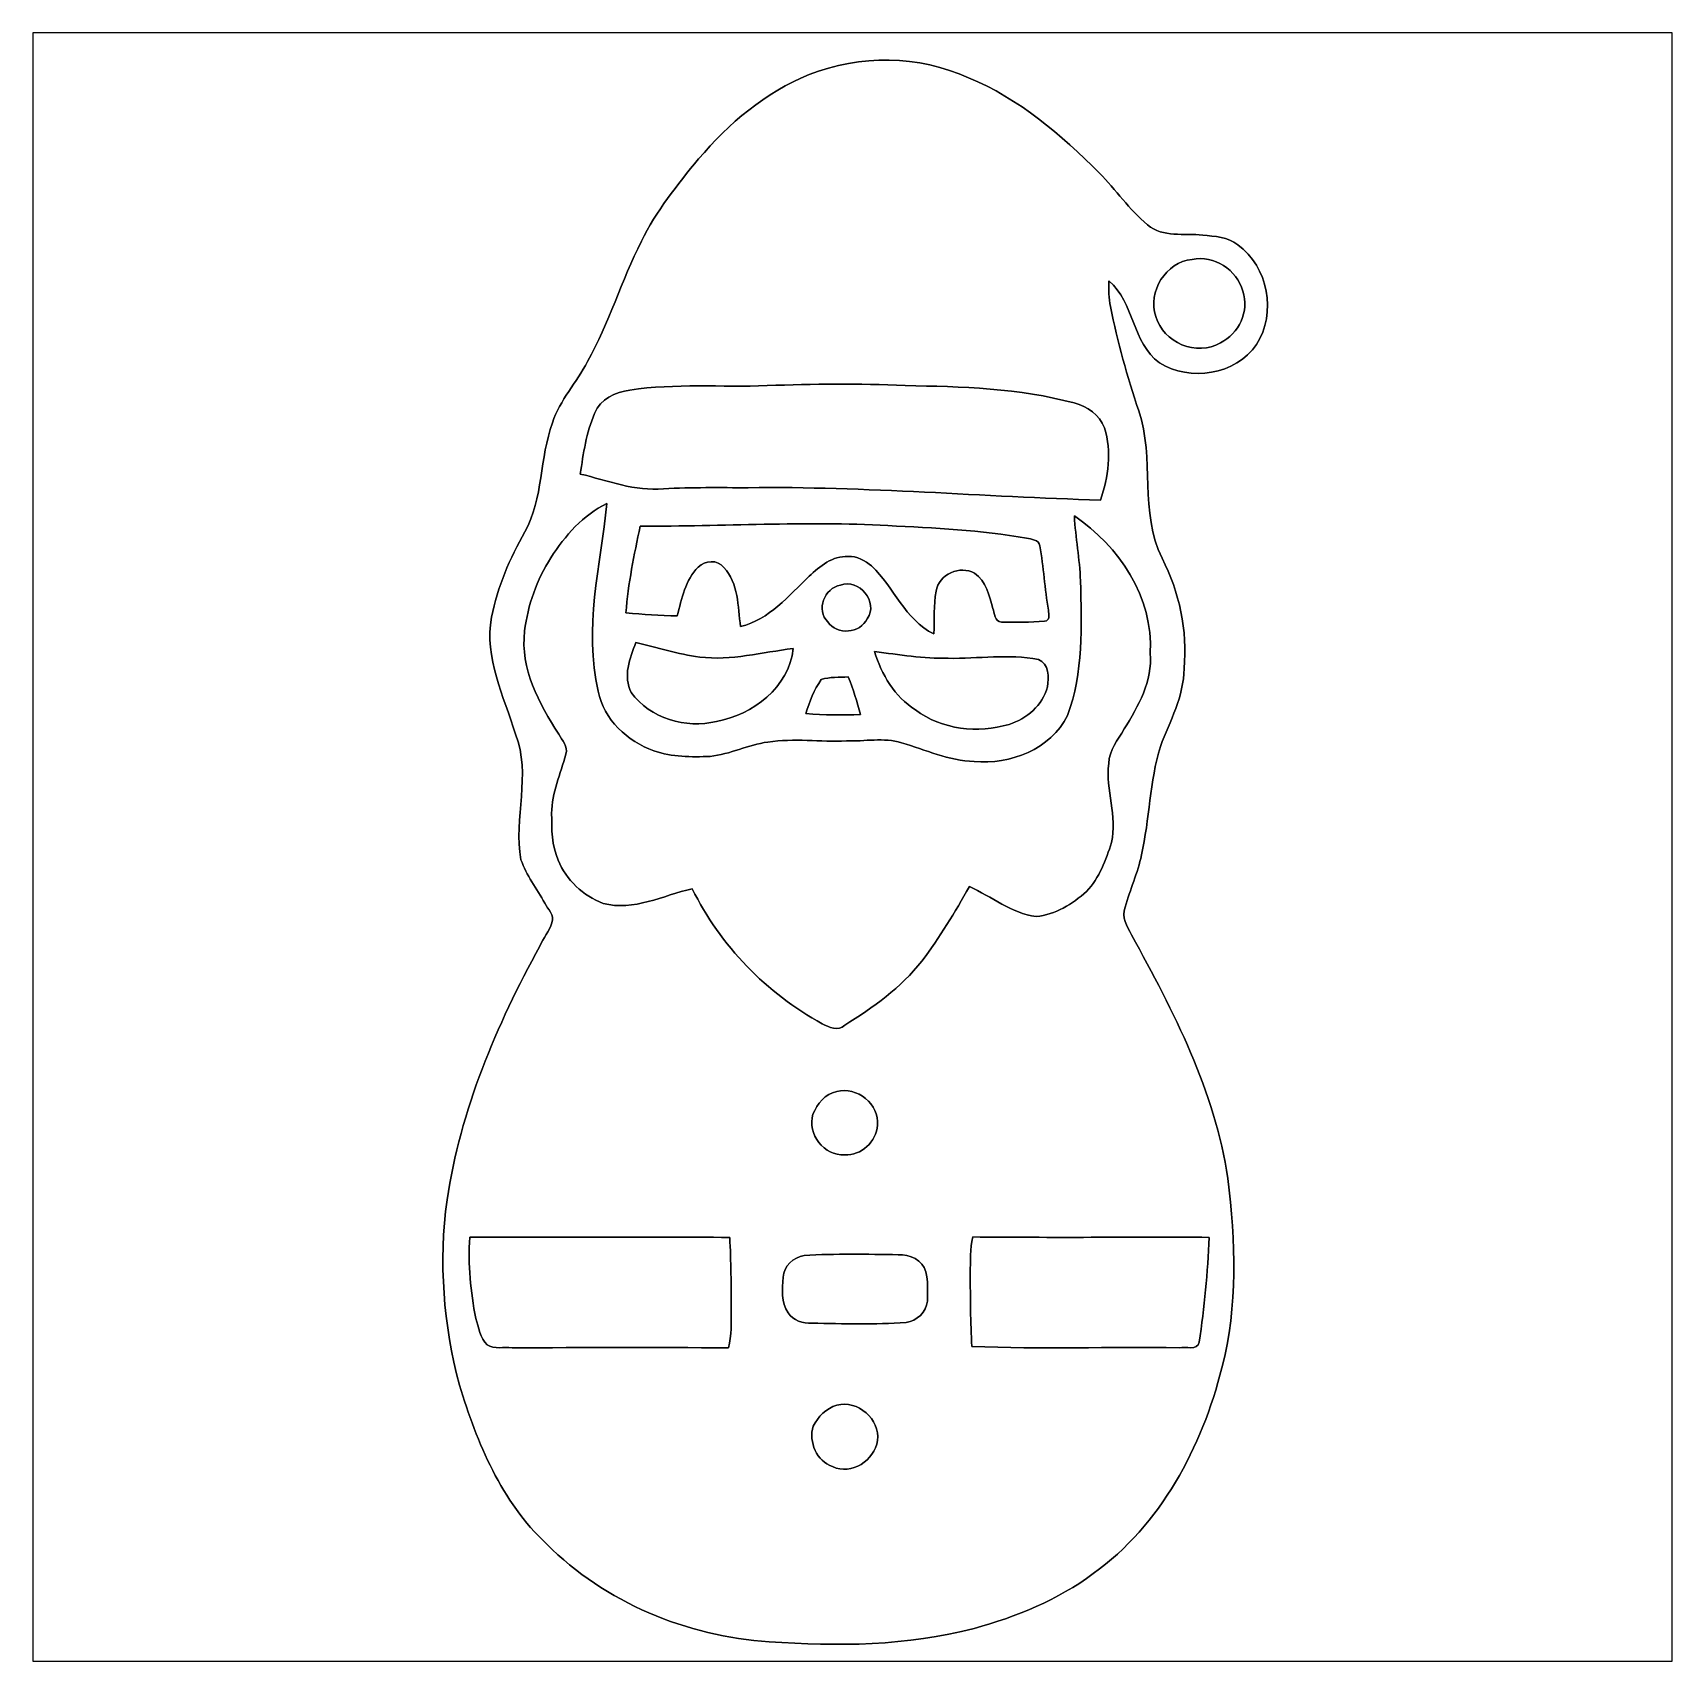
# Model space of a CAD drawing. Header units: centimetres. Extents: x -16.8 to 16.8, y -16.7 to 16.7.
import ezdxf

# ---------------------------------------------------------------- set-up
doc = ezdxf.new("R2010")
doc.units = ezdxf.units.CM
doc.header["$MEASUREMENT"] = 0
doc.layers.add('Layer 1', color=7, linetype='Continuous')

msp = doc.modelspace()

# ---------------------------------------------------------------- linework, layer by layer
at = {"layer": 'Layer 1', "color": 7}
for points, knots in [([(-16.77458, 16.66875), (-16.77458, 16.66875), (16.77458, 16.66875), (16.77458, 16.66875), (16.77458, 16.66875), (16.77458, 16.66875), (16.77458, -16.66875), (16.77458, -16.66875), (16.77458, -16.66875), (16.77458, -16.66875), (-16.77458, -16.66875), (-16.77458, -16.66875), (-16.77458, -16.66875), (-16.77458, -16.66875), (-16.77458, 16.66875), (-16.77458, 16.66875), (-16.77458, 16.66875), (-16.77458, 16.66875), (-16.77458, 16.66875), (-16.77458, 16.66875)], [0, 0, 0, 0, 0.16666667, 0.16666667, 0.16666667, 0.16666667, 0.33333333, 0.33333333, 0.33333333, 0.33333333, 0.5, 0.5, 0.5, 0.5, 0.66666667, 0.66666667, 0.66666667, 0.66666667, 1, 1, 1, 1]), ([(-0.88935, 15.81397), (-1.77765, 15.44779), (-2.534, 14.81526), (-3.14889, 14.08501), (-3.14889, 14.08501), (-3.58669, 13.55901), (-4.01814, 13.01785), (-4.32047, 12.39979), (-4.32047, 12.39979), (-4.72616, 11.59651), (-4.98475, 10.72621), (-5.42078, 9.93704), (-5.42078, 9.93704), (-5.64303, 9.50948), (-5.99052, 9.15035), (-6.13904, 8.68468), (-6.13904, 8.68468), (-6.40574, 7.96149), (-6.32319, 7.13987), (-6.70348, 6.45407), (-6.70348, 6.45407), (-7.01252, 5.90832), (-7.26616, 5.32377), (-7.3854, 4.70535), (-7.3854, 4.70535), (-7.54168, 3.87421), (-7.13246, 3.08469), (-6.89681, 2.31034), (-6.89681, 2.31034), (-6.5659, 1.48272), (-6.94337, 0.59055), (-6.78498, -0.26), (-6.78498, -0.26), (-6.6735, -0.58103), (-6.46465, -0.85654), (-6.29532, -1.14794), (-6.29532, -1.14794), (-6.23711, -1.27635), (-6.08577, -1.38959), (-6.1535, -1.54975), (-6.1535, -1.54975), (-6.20748, -1.72226), (-6.31896, -1.86902), (-6.40115, -2.02847), (-6.40115, -2.02847), (-7.28274, -3.65231), (-8.02922, -5.3848), (-8.29628, -7.22559), (-8.29628, -7.22559), (-8.47549, -8.48819), (-8.36859, -9.78323), (-8.04439, -11.01408), (-8.04439, -11.01408), (-7.68103, -12.19764), (-7.18714, -13.40908), (-6.25934, -14.26739), (-6.25934, -14.26739), (-5.06271, -15.47319), (-3.38984, -16.15581), (-1.70639, -16.27082), (-1.70639, -16.27082), (-0.30656, -16.36642), (1.12219, -16.35972), (2.48673, -15.99636), (2.48673, -15.99636), (3.35421, -15.76176), (4.20123, -15.41357), (4.92725, -14.87487), (4.92725, -14.87487), (6.31119, -13.87651), (7.15151, -12.28901), (7.55967, -10.66094), (7.55967, -10.66094), (7.88811, -9.39588), (7.83731, -8.07226), (7.68174, -6.78603), (7.68174, -6.78603), (7.41927, -4.99639), (6.57084, -3.36621), (5.70936, -1.79987), (5.70936, -1.79987), (5.62328, -1.62313), (5.49592, -1.43581), (5.57918, -1.23049), (5.57918, -1.23049), (5.68184, -0.87207), (5.83741, -0.52987), (5.91397, -0.16369), (5.91397, -0.16369), (6.07977, 0.57115), (6.07801, 1.33773), (6.30167, 2.05987), (6.30167, 2.05987), (6.50169, 2.57704), (6.77757, 3.08398), (6.78603, 3.65196), (6.78603, 3.65196), (6.85765, 4.43159), (6.69255, 5.21723), (6.33448, 5.91044), (6.33448, 5.91044), (5.86599, 6.85236), (6.18949, 7.95337), (5.85823, 8.93057), (5.85823, 8.93057), (5.62257, 9.62907), (5.41972, 10.33956), (5.28108, 11.06417), (5.28108, 11.06417), (5.24439, 11.23632), (5.24051, 11.41307), (5.24792, 11.58804), (5.24792, 11.58804), (5.76933, 11.14002), (5.71641, 10.32581), (6.28156, 9.91341), (6.28156, 9.91341), (6.90598, 9.52394), (7.84366, 9.66329), (8.2677, 10.28665), (8.2677, 10.28665), (8.67869, 10.93011), (8.50794, 11.88156), (7.88317, 12.32782), (7.88317, 12.32782), (7.68667, 12.49504), (7.41116, 12.49892), (7.16844, 12.52714), (7.16844, 12.52714), (6.79027, 12.57053), (6.35176, 12.46646), (6.03567, 12.73704), (6.03567, 12.73704), (5.66843, 13.05242), (5.38762, 13.45389), (5.05072, 13.79961), (5.05072, 13.79961), (4.26861, 14.57995), (3.41066, 15.32537), (2.37525, 15.74553), (2.37525, 15.74553), (1.35678, 16.21367), (0.15099, 16.21719), (-0.88935, 15.81397)], [0, 0, 0, 0, 0.02702703, 0.02702703, 0.02702703, 0.02702703, 0.05405405, 0.05405405, 0.05405405, 0.05405405, 0.08108108, 0.08108108, 0.08108108, 0.08108108, 0.10810811, 0.10810811, 0.10810811, 0.10810811, 0.13513514, 0.13513514, 0.13513514, 0.13513514, 0.16216216, 0.16216216, 0.16216216, 0.16216216, 0.18918919, 0.18918919, 0.18918919, 0.18918919, 0.21621622, 0.21621622, 0.21621622, 0.21621622, 0.24324324, 0.24324324, 0.24324324, 0.24324324, 0.27027027, 0.27027027, 0.27027027, 0.27027027, 0.2972973, 0.2972973, 0.2972973, 0.2972973, 0.32432432, 0.32432432, 0.32432432, 0.32432432, 0.35135135, 0.35135135, 0.35135135, 0.35135135, 0.37837838, 0.37837838, 0.37837838, 0.37837838, 0.40540541, 0.40540541, 0.40540541, 0.40540541, 0.43243243, 0.43243243, 0.43243243, 0.43243243, 0.45945946, 0.45945946, 0.45945946, 0.45945946, 0.48648649, 0.48648649, 0.48648649, 0.48648649, 0.51351351, 0.51351351, 0.51351351, 0.51351351, 0.54054054, 0.54054054, 0.54054054, 0.54054054, 0.56756757, 0.56756757, 0.56756757, 0.56756757, 0.59459459, 0.59459459, 0.59459459, 0.59459459, 0.62162162, 0.62162162, 0.62162162, 0.62162162, 0.64864865, 0.64864865, 0.64864865, 0.64864865, 0.67567568, 0.67567568, 0.67567568, 0.67567568, 0.7027027, 0.7027027, 0.7027027, 0.7027027, 0.72972973, 0.72972973, 0.72972973, 0.72972973, 0.75675676, 0.75675676, 0.75675676, 0.75675676, 0.78378378, 0.78378378, 0.78378378, 0.78378378, 0.81081081, 0.81081081, 0.81081081, 0.81081081, 0.83783784, 0.83783784, 0.83783784, 0.83783784, 0.86486486, 0.86486486, 0.86486486, 0.86486486, 0.89189189, 0.89189189, 0.89189189, 0.89189189, 0.91891892, 0.91891892, 0.91891892, 0.91891892, 0.94594595, 0.94594595, 0.94594595, 0.94594595, 1, 1, 1, 1]), ([(6.94796, 12.02866), (7.39846, 12.12144), (7.87012, 11.81488), (7.98936, 11.37708), (7.98936, 11.37708), (8.12447, 10.97245), (7.90646, 10.50784), (7.52969, 10.32157), (7.52969, 10.32157), (7.04921, 10.03547), (6.35176, 10.32439), (6.20783, 10.86238), (6.20783, 10.86238), (6.03179, 11.3598), (6.41632, 11.98316), (6.94796, 12.02866)], [0, 0, 0, 0, 0.2, 0.2, 0.2, 0.2, 0.4, 0.4, 0.4, 0.4, 0.6, 0.6, 0.6, 0.6, 1, 1, 1, 1]), ([(-1.7459, 9.44492), (-0.8061, 9.48231), (0.13582, 9.49007), (1.07562, 9.44598), (1.07562, 9.44598), (2.2352, 9.42657), (3.41136, 9.39306), (4.53778, 9.08967), (4.53778, 9.08967), (4.80801, 9.01876), (5.05601, 8.84943), (5.15655, 8.5785), (5.15655, 8.5785), (5.31248, 8.0966), (5.23416, 7.57308), (5.07294, 7.10283), (5.07294, 7.10283), (2.66982, 7.16844), (0.27129, 7.3854), (-2.13431, 7.35612), (-2.13431, 7.35612), (-2.7111, 7.35436), (-3.28859, 7.36565), (-3.86468, 7.33425), (-3.86468, 7.33425), (-4.45206, 7.2771), (-5.01121, 7.50147), (-5.57177, 7.63517), (-5.57177, 7.63517), (-5.50686, 8.05392), (-5.44971, 8.48501), (-5.27791, 8.87589), (-5.27791, 8.87589), (-5.16678, 9.17681), (-4.84999, 9.31263), (-4.55577, 9.3539), (-4.55577, 9.3539), (-3.62585, 9.49572), (-2.68217, 9.40894), (-1.7459, 9.44492)], [0, 0, 0, 0, 0.09090909, 0.09090909, 0.09090909, 0.09090909, 0.18181818, 0.18181818, 0.18181818, 0.18181818, 0.27272727, 0.27272727, 0.27272727, 0.27272727, 0.36363636, 0.36363636, 0.36363636, 0.36363636, 0.45454545, 0.45454545, 0.45454545, 0.45454545, 0.54545455, 0.54545455, 0.54545455, 0.54545455, 0.63636364, 0.63636364, 0.63636364, 0.63636364, 0.72727273, 0.72727273, 0.72727273, 0.72727273, 0.81818182, 0.81818182, 0.81818182, 0.81818182, 1, 1, 1, 1]), ([(-6.17008, 5.92208), (-5.88469, 6.37258), (-5.51356, 6.79944), (-5.02426, 7.03157), (-5.02426, 7.03157), (-5.1629, 5.76192), (-5.50192, 4.46652), (-5.20171, 3.19193), (-5.20171, 3.19193), (-5.09023, 2.6102), (-4.60834, 2.15935), (-4.064, 1.96921), (-4.064, 1.96921), (-3.69394, 1.84079), (-3.29777, 1.83938), (-2.91112, 1.85561), (-2.91112, 1.85561), (-2.50437, 1.89548), (-2.13536, 2.09585), (-1.73073, 2.14806), (-1.73073, 2.14806), (-1.19733, 2.22956), (-0.65934, 2.14877), (-0.12347, 2.17099), (-0.12347, 2.17099), (0.25188, 2.16041), (0.63747, 2.24437), (1.00577, 2.13572), (1.00577, 2.13572), (1.49366, 1.98826), (1.96991, 1.76601), (2.48849, 1.75225), (2.48849, 1.75225), (3.22651, 1.68028), (4.05483, 2.00096), (4.39914, 2.69099), (4.39914, 2.69099), (4.72687, 3.57082), (4.68877, 4.52684), (4.66549, 5.44936), (4.66549, 5.44936), (4.65173, 5.89456), (4.56353, 6.33307), (4.54096, 6.77757), (4.54096, 6.77757), (5.45677, 6.16021), (6.15915, 5.10822), (6.09212, 3.96875), (6.09212, 3.96875), (6.14504, 3.39796), (5.84941, 2.87973), (5.55766, 2.41582), (5.55766, 2.41582), (5.43525, 2.19075), (5.24792, 1.98049), (5.24334, 1.71027), (5.24334, 1.71027), (5.1749, 1.16805), (5.42184, 0.62865), (5.30154, 0.09137), (5.30154, 0.09137), (5.18266, -0.26317), (5.05777, -0.63535), (4.78931, -0.90876), (4.78931, -0.90876), (4.50286, -1.17228), (4.14972, -1.38077), (3.75708, -1.42558), (3.75708, -1.42558), (3.25155, -1.34938), (2.84445, -1.01918), (2.39219, -0.80927), (2.39219, -0.80927), (2.09444, -1.33421), (1.78647, -1.85667), (1.41711, -2.33539), (1.41711, -2.33539), (0.99378, -2.88149), (0.42051, -3.28683), (-0.16016, -3.64913), (-0.16016, -3.64913), (-0.29316, -3.78213), (-0.48331, -3.68512), (-0.61877, -3.61844), (-0.61877, -3.61844), (-1.76142, -2.99755), (-2.70193, -2.0193), (-3.27978, -0.85408), (-3.27978, -0.85408), (-3.87526, -0.99201), (-4.47887, -1.31904), (-5.10293, -1.15535), (-5.10293, -1.15535), (-5.50933, -0.99942), (-5.86211, -0.67628), (-6.02086, -0.26705), (-6.02086, -0.26705), (-6.16268, 0.02858), (-6.15386, 0.36901), (-6.15633, 0.68827), (-6.15633, 0.68827), (-6.15068, 1.10984), (-5.97641, 1.50072), (-5.86599, 1.90041), (-5.86599, 1.90041), (-5.81589, 2.06163), (-5.94713, 2.18193), (-6.01239, 2.31211), (-6.01239, 2.31211), (-6.41809, 2.93758), (-6.79944, 3.64878), (-6.71124, 4.42207), (-6.71124, 4.42207), (-6.6421, 4.953), (-6.46218, 5.47194), (-6.17008, 5.92208)], [0, 0, 0, 0, 0.03333333, 0.03333333, 0.03333333, 0.03333333, 0.06666667, 0.06666667, 0.06666667, 0.06666667, 0.1, 0.1, 0.1, 0.1, 0.13333333, 0.13333333, 0.13333333, 0.13333333, 0.16666667, 0.16666667, 0.16666667, 0.16666667, 0.2, 0.2, 0.2, 0.2, 0.23333333, 0.23333333, 0.23333333, 0.23333333, 0.26666667, 0.26666667, 0.26666667, 0.26666667, 0.3, 0.3, 0.3, 0.3, 0.33333333, 0.33333333, 0.33333333, 0.33333333, 0.36666667, 0.36666667, 0.36666667, 0.36666667, 0.4, 0.4, 0.4, 0.4, 0.43333333, 0.43333333, 0.43333333, 0.43333333, 0.46666667, 0.46666667, 0.46666667, 0.46666667, 0.5, 0.5, 0.5, 0.5, 0.53333333, 0.53333333, 0.53333333, 0.53333333, 0.56666667, 0.56666667, 0.56666667, 0.56666667, 0.6, 0.6, 0.6, 0.6, 0.63333333, 0.63333333, 0.63333333, 0.63333333, 0.66666667, 0.66666667, 0.66666667, 0.66666667, 0.7, 0.7, 0.7, 0.7, 0.73333333, 0.73333333, 0.73333333, 0.73333333, 0.76666667, 0.76666667, 0.76666667, 0.76666667, 0.8, 0.8, 0.8, 0.8, 0.83333333, 0.83333333, 0.83333333, 0.83333333, 0.86666667, 0.86666667, 0.86666667, 0.86666667, 0.9, 0.9, 0.9, 0.9, 0.93333333, 0.93333333, 0.93333333, 0.93333333, 1, 1, 1, 1]), ([(-4.3434, 6.56837), (-2.65465, 6.56343), (-0.96485, 6.67209), (0.72319, 6.58001), (0.72319, 6.58001), (1.67252, 6.53415), (2.62572, 6.48758), (3.56306, 6.31966), (3.56306, 6.31966), (3.65654, 6.30696), (3.81459, 6.29003), (3.83399, 6.16726), (3.83399, 6.16726), (3.91301, 5.73123), (3.93347, 5.28638), (4.01108, 4.84964), (4.01108, 4.84964), (4.01673, 4.77026), (4.04777, 4.62386), (3.92994, 4.62245), (3.92994, 4.62245), (3.63784, 4.60058), (3.34257, 4.59634), (3.05047, 4.60587), (3.05047, 4.60587), (2.91006, 4.60199), (2.90759, 4.79848), (2.87161, 4.88456), (2.87161, 4.88456), (2.79576, 5.14103), (2.73897, 5.44689), (2.49837, 5.60317), (2.49837, 5.60317), (2.20063, 5.77638), (1.76671, 5.58094), (1.71027, 5.2391), (1.71027, 5.2391), (1.65982, 4.95088), (1.67852, 4.6549), (1.66405, 4.36351), (1.66405, 4.36351), (1.07209, 4.65067), (0.84772, 5.31954), (0.39158, 5.75345), (0.39158, 5.75345), (0.25224, 5.85788), (0.0956, 5.96512), (-0.08925, 5.94431), (-0.08925, 5.94431), (-0.40675, 5.96794), (-0.66993, 5.74746), (-0.88618, 5.54249), (-0.88618, 5.54249), (-1.30739, 5.14809), (-1.70356, 4.65561), (-2.29023, 4.51238), (-2.29023, 4.51238), (-2.34915, 4.92478), (-2.32904, 5.40067), (-2.6356, 5.72523), (-2.6356, 5.72523), (-2.75978, 5.88539), (-3.02119, 5.87163), (-3.1563, 5.73193), (-3.1563, 5.73193), (-3.42265, 5.4677), (-3.49179, 5.08), (-3.58846, 4.73322), (-3.58846, 4.73322), (-3.93876, 4.73639), (-4.28766, 4.76497), (-4.63621, 4.79319), (-4.63621, 4.79319), (-4.59281, 5.39221), (-4.46793, 5.9817), (-4.3434, 6.56837)], [0, 0, 0, 0, 0.05, 0.05, 0.05, 0.05, 0.1, 0.1, 0.1, 0.1, 0.15, 0.15, 0.15, 0.15, 0.2, 0.2, 0.2, 0.2, 0.25, 0.25, 0.25, 0.25, 0.3, 0.3, 0.3, 0.3, 0.35, 0.35, 0.35, 0.35, 0.4, 0.4, 0.4, 0.4, 0.45, 0.45, 0.45, 0.45, 0.5, 0.5, 0.5, 0.5, 0.55, 0.55, 0.55, 0.55, 0.6, 0.6, 0.6, 0.6, 0.65, 0.65, 0.65, 0.65, 0.7, 0.7, 0.7, 0.7, 0.75, 0.75, 0.75, 0.75, 0.8, 0.8, 0.8, 0.8, 0.85, 0.85, 0.85, 0.85, 0.9, 0.9, 0.9, 0.9, 1, 1, 1, 1]), ([(-0.24836, 5.36116), (0.133, 5.50228), (0.54398, 5.01615), (0.29986, 4.67431), (0.29986, 4.67431), (0.16192, 4.37198), (-0.31891, 4.32753), (-0.50729, 4.60798), (-0.50729, 4.60798), (-0.75459, 4.84858), (-0.57256, 5.30472), (-0.24836, 5.36116)], [0, 0, 0, 0, 0.25, 0.25, 0.25, 0.25, 0.5, 0.5, 0.5, 0.5, 1, 1, 1, 1]), ([(-4.43301, 4.18641), (-4.00015, 4.07776), (-3.56976, 3.95252), (-3.12702, 3.88832), (-3.12702, 3.88832), (-2.4825, 3.80683), (-1.85032, 3.98851), (-1.21461, 4.06153), (-1.21461, 4.06153), (-1.29822, 3.27096), (-2.03729, 2.70616), (-2.78236, 2.57069), (-2.78236, 2.57069), (-3.41101, 2.41582), (-4.14267, 2.62855), (-4.5272, 3.16406), (-4.5272, 3.16406), (-4.70041, 3.4858), (-4.55965, 3.86891), (-4.43301, 4.18641)], [0, 0, 0, 0, 0.16666667, 0.16666667, 0.16666667, 0.16666667, 0.33333333, 0.33333333, 0.33333333, 0.33333333, 0.5, 0.5, 0.5, 0.5, 0.66666667, 0.66666667, 0.66666667, 0.66666667, 1, 1, 1, 1]), ([(0.45297, 4.00438), (0.95179, 3.93312), (1.45203, 3.85657), (1.95756, 3.86327), (1.95756, 3.86327), (2.57246, 3.85022), (3.19476, 3.95958), (3.804, 3.83681), (3.804, 3.83681), (4.02696, 3.76096), (4.0199, 3.46534), (3.9878, 3.27801), (3.9878, 3.27801), (3.89467, 2.9016), (3.56411, 2.62537), (3.20499, 2.51001), (3.20499, 2.51001), (2.56575, 2.31951), (1.83021, 2.40136), (1.2887, 2.80564), (1.2887, 2.80564), (0.86642, 3.08046), (0.58773, 3.52601), (0.45297, 4.00438)], [0, 0, 0, 0, 0.14285714, 0.14285714, 0.14285714, 0.14285714, 0.28571429, 0.28571429, 0.28571429, 0.28571429, 0.42857143, 0.42857143, 0.42857143, 0.42857143, 0.57142857, 0.57142857, 0.57142857, 0.57142857, 0.71428571, 0.71428571, 0.71428571, 0.71428571, 1, 1, 1, 1]), ([(-0.63888, 3.42688), (-0.4632, 3.48827), (-0.27023, 3.46569), (-0.08643, 3.48262), (-0.08643, 3.48262), (0.00988, 3.23003), (0.09843, 2.97356), (0.16369, 2.71074), (0.16369, 2.71074), (-0.20884, 2.70016), (-0.58208, 2.69804), (-0.95356, 2.73085), (-0.95356, 2.73085), (-0.87877, 2.97356), (-0.78846, 3.22121), (-0.63888, 3.42688)], [0, 0, 0, 0, 0.2, 0.2, 0.2, 0.2, 0.4, 0.4, 0.4, 0.4, 0.6, 0.6, 0.6, 0.6, 1, 1, 1, 1]), ([(-0.31997, -5.00874), (0.09137, -4.89303), (0.55492, -5.26979), (0.51153, -5.69736), (0.51153, -5.69736), (0.49071, -6.02827), (0.17498, -6.32248), (-0.15875, -6.30096), (-0.15875, -6.30096), (-0.57926, -6.33483), (-0.9338, -5.87057), (-0.80963, -5.47158), (-0.80963, -5.47158), (-0.72214, -5.26168), (-0.56021, -5.04437), (-0.31997, -5.00874)], [0, 0, 0, 0, 0.2, 0.2, 0.2, 0.2, 0.4, 0.4, 0.4, 0.4, 0.6, 0.6, 0.6, 0.6, 1, 1, 1, 1]), ([(-7.8299, -7.99006), (-6.05755, -7.99112), (-4.28519, -7.98936), (-2.51284, -7.99112), (-2.51284, -7.99112), (-2.48461, -8.48395), (-2.4832, -8.97819), (-2.48003, -9.47208), (-2.48003, -9.47208), (-2.48744, -9.73173), (-2.46874, -9.99878), (-2.53753, -10.25278), (-2.53753, -10.25278), (-4.01426, -10.24431), (-5.49099, -10.24714), (-6.96771, -10.25243), (-6.96771, -10.25243), (-7.13493, -10.23161), (-7.32649, -10.287), (-7.47783, -10.19351), (-7.47783, -10.19351), (-7.61894, -10.04923), (-7.64716, -9.83297), (-7.71031, -9.64988), (-7.71031, -9.64988), (-7.81085, -9.10378), (-7.87365, -8.54534), (-7.8299, -7.99006)], [0, 0, 0, 0, 0.125, 0.125, 0.125, 0.125, 0.25, 0.25, 0.25, 0.25, 0.375, 0.375, 0.375, 0.375, 0.5, 0.5, 0.5, 0.5, 0.625, 0.625, 0.625, 0.625, 0.75, 0.75, 0.75, 0.75, 1, 1, 1, 1]), ([(2.46309, -7.98336), (4.07529, -7.99959), (5.68713, -7.98442), (7.29932, -7.99147), (7.29932, -7.99147), (7.27146, -8.70938), (7.19949, -9.42728), (7.09754, -10.13777), (7.09754, -10.13777), (7.05838, -10.32334), (6.81002, -10.21397), (6.6862, -10.25137), (6.6862, -10.25137), (5.27226, -10.23091), (3.85657, -10.2803), (2.44369, -10.22562), (2.44369, -10.22562), (2.41229, -9.72785), (2.413, -9.22937), (2.40912, -8.73125), (2.40912, -8.73125), (2.41653, -8.48148), (2.39783, -8.22678), (2.46309, -7.98336)], [0, 0, 0, 0, 0.14285714, 0.14285714, 0.14285714, 0.14285714, 0.28571429, 0.28571429, 0.28571429, 0.28571429, 0.42857143, 0.42857143, 0.42857143, 0.42857143, 0.57142857, 0.57142857, 0.57142857, 0.57142857, 0.71428571, 0.71428571, 0.71428571, 0.71428571, 1, 1, 1, 1]), ([(-0.9906, -8.36366), (-0.3496, -8.32062), (0.29422, -8.33896), (0.93627, -8.34637), (0.93627, -8.34637), (1.16487, -8.33332), (1.43757, -8.45785), (1.50178, -8.69456), (1.50178, -8.69456), (1.54869, -8.89), (1.53811, -9.09496), (1.53176, -9.29499), (1.53176, -9.29499), (1.51342, -9.52006), (1.31586, -9.70492), (1.09643, -9.73349), (1.09643, -9.73349), (0.45579, -9.77618), (-0.18768, -9.76136), (-0.82868, -9.7469), (-0.82868, -9.7469), (-1.01036, -9.75325), (-1.2132, -9.69821), (-1.31868, -9.53876), (-1.31868, -9.53876), (-1.47038, -9.32709), (-1.4291, -9.04981), (-1.42099, -8.8071), (-1.42099, -8.8071), (-1.40547, -8.58202), (-1.20862, -8.39576), (-0.9906, -8.36366)], [0, 0, 0, 0, 0.11111111, 0.11111111, 0.11111111, 0.11111111, 0.22222222, 0.22222222, 0.22222222, 0.22222222, 0.33333333, 0.33333333, 0.33333333, 0.33333333, 0.44444444, 0.44444444, 0.44444444, 0.44444444, 0.55555556, 0.55555556, 0.55555556, 0.55555556, 0.66666667, 0.66666667, 0.66666667, 0.66666667, 0.77777778, 0.77777778, 0.77777778, 0.77777778, 1, 1, 1, 1]), ([(-0.31997, -11.42929), (0.10372, -11.31323), (0.57326, -11.71363), (0.50976, -12.15178), (0.50976, -12.15178), (0.45967, -12.55324), (-0.02928, -12.87639), (-0.4064, -12.68307), (-0.4064, -12.68307), (-0.73519, -12.58006), (-0.9017, -12.17683), (-0.80574, -11.85968), (-0.80574, -11.85968), (-0.70626, -11.66036), (-0.53799, -11.49103), (-0.31997, -11.42929)], [0, 0, 0, 0, 0.2, 0.2, 0.2, 0.2, 0.4, 0.4, 0.4, 0.4, 0.6, 0.6, 0.6, 0.6, 1, 1, 1, 1])]:
    msp.add_open_spline(points, degree=3, knots=knots, dxfattribs=at)
at = {"layer": 'Layer 1', "color": 8}
for points, knots in [([(-0.88935, 15.81397), (0.15099, 16.21719), (1.35678, 16.21367), (2.37525, 15.74553), (2.37525, 15.74553), (3.41066, 15.32537), (4.26861, 14.57995), (5.05072, 13.79961), (5.05072, 13.79961), (5.38762, 13.45389), (5.66843, 13.05242), (6.03567, 12.73704), (6.03567, 12.73704), (6.35176, 12.46646), (6.79027, 12.57053), (7.16844, 12.52714), (7.16844, 12.52714), (7.41116, 12.49892), (7.68667, 12.49504), (7.88317, 12.32782), (7.88317, 12.32782), (8.50794, 11.88156), (8.67869, 10.93011), (8.2677, 10.28665), (8.2677, 10.28665), (7.84366, 9.66329), (6.90598, 9.52394), (6.28156, 9.91341), (6.28156, 9.91341), (5.71641, 10.32581), (5.76933, 11.14002), (5.24792, 11.58804), (5.24792, 11.58804), (5.24051, 11.41307), (5.24439, 11.23632), (5.28108, 11.06417), (5.28108, 11.06417), (5.41972, 10.33956), (5.62257, 9.62907), (5.85823, 8.93057), (5.85823, 8.93057), (6.18949, 7.95337), (5.86599, 6.85236), (6.33448, 5.91044), (6.33448, 5.91044), (6.69255, 5.21723), (6.85765, 4.43159), (6.78603, 3.65196), (6.78603, 3.65196), (6.77757, 3.08398), (6.50169, 2.57704), (6.30167, 2.05987), (6.30167, 2.05987), (6.07801, 1.33773), (6.07977, 0.57115), (5.91397, -0.16369), (5.91397, -0.16369), (5.83741, -0.52987), (5.68184, -0.87207), (5.57918, -1.23049), (5.57918, -1.23049), (5.49592, -1.43581), (5.62328, -1.62313), (5.70936, -1.79987), (5.70936, -1.79987), (6.57084, -3.36621), (7.41927, -4.99639), (7.68174, -6.78603), (7.68174, -6.78603), (7.83731, -8.07226), (7.88811, -9.39588), (7.55967, -10.66094), (7.55967, -10.66094), (7.15151, -12.28901), (6.31119, -13.87651), (4.92725, -14.87487), (4.92725, -14.87487), (4.20123, -15.41357), (3.35421, -15.76176), (2.48673, -15.99636), (2.48673, -15.99636), (1.12219, -16.35972), (-0.30656, -16.36642), (-1.70639, -16.27082), (-1.70639, -16.27082), (-3.38984, -16.15581), (-5.06271, -15.47319), (-6.25934, -14.26739), (-6.25934, -14.26739), (-7.18714, -13.40908), (-7.68103, -12.19764), (-8.04439, -11.01408), (-8.04439, -11.01408), (-8.36859, -9.78323), (-8.47549, -8.48819), (-8.29628, -7.22559), (-8.29628, -7.22559), (-8.02922, -5.3848), (-7.28274, -3.65231), (-6.40115, -2.02847), (-6.40115, -2.02847), (-6.31896, -1.86902), (-6.20748, -1.72226), (-6.1535, -1.54975), (-6.1535, -1.54975), (-6.08577, -1.38959), (-6.23711, -1.27635), (-6.29532, -1.14794), (-6.29532, -1.14794), (-6.46465, -0.85654), (-6.6735, -0.58103), (-6.78498, -0.26), (-6.78498, -0.26), (-6.94337, 0.59055), (-6.5659, 1.48272), (-6.89681, 2.31034), (-6.89681, 2.31034), (-7.13246, 3.08469), (-7.54168, 3.87421), (-7.3854, 4.70535), (-7.3854, 4.70535), (-7.26616, 5.32377), (-7.01252, 5.90832), (-6.70348, 6.45407), (-6.70348, 6.45407), (-6.32319, 7.13987), (-6.40574, 7.96149), (-6.13904, 8.68468), (-6.13904, 8.68468), (-5.99052, 9.15035), (-5.64303, 9.50948), (-5.42078, 9.93704), (-5.42078, 9.93704), (-4.98475, 10.72621), (-4.72616, 11.59651), (-4.32047, 12.39979), (-4.32047, 12.39979), (-4.01814, 13.01785), (-3.58669, 13.55901), (-3.14889, 14.08501), (-3.14889, 14.08501), (-2.534, 14.81526), (-1.77765, 15.44779), (-0.88935, 15.81397), (-0.88935, 15.81397), (-0.88935, 15.81397), (-0.88935, 15.81397), (-0.88935, 15.81397)], [0, 0, 0, 0, 0.02631579, 0.02631579, 0.02631579, 0.02631579, 0.05263158, 0.05263158, 0.05263158, 0.05263158, 0.07894737, 0.07894737, 0.07894737, 0.07894737, 0.10526316, 0.10526316, 0.10526316, 0.10526316, 0.13157895, 0.13157895, 0.13157895, 0.13157895, 0.15789474, 0.15789474, 0.15789474, 0.15789474, 0.18421053, 0.18421053, 0.18421053, 0.18421053, 0.21052632, 0.21052632, 0.21052632, 0.21052632, 0.23684211, 0.23684211, 0.23684211, 0.23684211, 0.26315789, 0.26315789, 0.26315789, 0.26315789, 0.28947368, 0.28947368, 0.28947368, 0.28947368, 0.31578947, 0.31578947, 0.31578947, 0.31578947, 0.34210526, 0.34210526, 0.34210526, 0.34210526, 0.36842105, 0.36842105, 0.36842105, 0.36842105, 0.39473684, 0.39473684, 0.39473684, 0.39473684, 0.42105263, 0.42105263, 0.42105263, 0.42105263, 0.44736842, 0.44736842, 0.44736842, 0.44736842, 0.47368421, 0.47368421, 0.47368421, 0.47368421, 0.5, 0.5, 0.5, 0.5, 0.52631579, 0.52631579, 0.52631579, 0.52631579, 0.55263158, 0.55263158, 0.55263158, 0.55263158, 0.57894737, 0.57894737, 0.57894737, 0.57894737, 0.60526316, 0.60526316, 0.60526316, 0.60526316, 0.63157895, 0.63157895, 0.63157895, 0.63157895, 0.65789474, 0.65789474, 0.65789474, 0.65789474, 0.68421053, 0.68421053, 0.68421053, 0.68421053, 0.71052632, 0.71052632, 0.71052632, 0.71052632, 0.73684211, 0.73684211, 0.73684211, 0.73684211, 0.76315789, 0.76315789, 0.76315789, 0.76315789, 0.78947368, 0.78947368, 0.78947368, 0.78947368, 0.81578947, 0.81578947, 0.81578947, 0.81578947, 0.84210526, 0.84210526, 0.84210526, 0.84210526, 0.86842105, 0.86842105, 0.86842105, 0.86842105, 0.89473684, 0.89473684, 0.89473684, 0.89473684, 0.92105263, 0.92105263, 0.92105263, 0.92105263, 0.94736842, 0.94736842, 0.94736842, 0.94736842, 1, 1, 1, 1]), ([(6.94796, 12.02866), (6.41632, 11.98316), (6.03179, 11.3598), (6.20783, 10.86238), (6.20783, 10.86238), (6.35176, 10.32439), (7.04921, 10.03547), (7.52969, 10.32157), (7.52969, 10.32157), (7.90646, 10.50784), (8.12447, 10.97245), (7.98936, 11.37708), (7.98936, 11.37708), (7.87012, 11.81488), (7.39846, 12.12144), (6.94796, 12.02866), (6.94796, 12.02866), (6.94796, 12.02866), (6.94796, 12.02866), (6.94796, 12.02866)], [0, 0, 0, 0, 0.16666667, 0.16666667, 0.16666667, 0.16666667, 0.33333333, 0.33333333, 0.33333333, 0.33333333, 0.5, 0.5, 0.5, 0.5, 0.66666667, 0.66666667, 0.66666667, 0.66666667, 1, 1, 1, 1]), ([(-1.7459, 9.44492), (-2.68217, 9.40894), (-3.62585, 9.49572), (-4.55577, 9.3539), (-4.55577, 9.3539), (-4.84999, 9.31263), (-5.16678, 9.17681), (-5.27791, 8.87589), (-5.27791, 8.87589), (-5.44971, 8.48501), (-5.50686, 8.05392), (-5.57177, 7.63517), (-5.57177, 7.63517), (-5.01121, 7.50147), (-4.45206, 7.2771), (-3.86468, 7.33425), (-3.86468, 7.33425), (-3.28859, 7.36565), (-2.7111, 7.35436), (-2.13431, 7.35612), (-2.13431, 7.35612), (0.27129, 7.3854), (2.66982, 7.16844), (5.07294, 7.10283), (5.07294, 7.10283), (5.23416, 7.57308), (5.31248, 8.0966), (5.15655, 8.5785), (5.15655, 8.5785), (5.05601, 8.84943), (4.80801, 9.01876), (4.53778, 9.08967), (4.53778, 9.08967), (3.41136, 9.39306), (2.2352, 9.42657), (1.07562, 9.44598), (1.07562, 9.44598), (0.13582, 9.49007), (-0.8061, 9.48231), (-1.7459, 9.44492), (-1.7459, 9.44492), (-1.7459, 9.44492), (-1.7459, 9.44492), (-1.7459, 9.44492)], [0, 0, 0, 0, 0.08333333, 0.08333333, 0.08333333, 0.08333333, 0.16666667, 0.16666667, 0.16666667, 0.16666667, 0.25, 0.25, 0.25, 0.25, 0.33333333, 0.33333333, 0.33333333, 0.33333333, 0.41666667, 0.41666667, 0.41666667, 0.41666667, 0.5, 0.5, 0.5, 0.5, 0.58333333, 0.58333333, 0.58333333, 0.58333333, 0.66666667, 0.66666667, 0.66666667, 0.66666667, 0.75, 0.75, 0.75, 0.75, 0.83333333, 0.83333333, 0.83333333, 0.83333333, 1, 1, 1, 1]), ([(-6.17008, 5.92208), (-6.46218, 5.47194), (-6.6421, 4.953), (-6.71124, 4.42207), (-6.71124, 4.42207), (-6.79944, 3.64878), (-6.41809, 2.93758), (-6.01239, 2.31211), (-6.01239, 2.31211), (-5.94713, 2.18193), (-5.81589, 2.06163), (-5.86599, 1.90041), (-5.86599, 1.90041), (-5.97641, 1.50072), (-6.15068, 1.10984), (-6.15633, 0.68827), (-6.15633, 0.68827), (-6.15386, 0.36901), (-6.16268, 0.02858), (-6.02086, -0.26705), (-6.02086, -0.26705), (-5.86211, -0.67628), (-5.50933, -0.99942), (-5.10293, -1.15535), (-5.10293, -1.15535), (-4.47887, -1.31904), (-3.87526, -0.99201), (-3.27978, -0.85408), (-3.27978, -0.85408), (-2.70193, -2.0193), (-1.76142, -2.99755), (-0.61877, -3.61844), (-0.61877, -3.61844), (-0.48331, -3.68512), (-0.29316, -3.78213), (-0.16016, -3.64913), (-0.16016, -3.64913), (0.42051, -3.28683), (0.99378, -2.88149), (1.41711, -2.33539), (1.41711, -2.33539), (1.78647, -1.85667), (2.09444, -1.33421), (2.39219, -0.80927), (2.39219, -0.80927), (2.84445, -1.01918), (3.25155, -1.34938), (3.75708, -1.42558), (3.75708, -1.42558), (4.14972, -1.38077), (4.50286, -1.17228), (4.78931, -0.90876), (4.78931, -0.90876), (5.05777, -0.63535), (5.18266, -0.26317), (5.30154, 0.09137), (5.30154, 0.09137), (5.42184, 0.62865), (5.1749, 1.16805), (5.24334, 1.71027), (5.24334, 1.71027), (5.24792, 1.98049), (5.43525, 2.19075), (5.55766, 2.41582), (5.55766, 2.41582), (5.84941, 2.87973), (6.14504, 3.39796), (6.09212, 3.96875), (6.09212, 3.96875), (6.15915, 5.10822), (5.45677, 6.16021), (4.54096, 6.77757), (4.54096, 6.77757), (4.56353, 6.33307), (4.65173, 5.89456), (4.66549, 5.44936), (4.66549, 5.44936), (4.68877, 4.52684), (4.72687, 3.57082), (4.39914, 2.69099), (4.39914, 2.69099), (4.05483, 2.00096), (3.22651, 1.68028), (2.48849, 1.75225), (2.48849, 1.75225), (1.96991, 1.76601), (1.49366, 1.98826), (1.00577, 2.13572), (1.00577, 2.13572), (0.63747, 2.24437), (0.25188, 2.16041), (-0.12347, 2.17099), (-0.12347, 2.17099), (-0.65934, 2.14877), (-1.19733, 2.22956), (-1.73073, 2.14806), (-1.73073, 2.14806), (-2.13536, 2.09585), (-2.50437, 1.89548), (-2.91112, 1.85561), (-2.91112, 1.85561), (-3.29777, 1.83938), (-3.69394, 1.84079), (-4.064, 1.96921), (-4.064, 1.96921), (-4.60834, 2.15935), (-5.09023, 2.6102), (-5.20171, 3.19193), (-5.20171, 3.19193), (-5.50192, 4.46652), (-5.1629, 5.76192), (-5.02426, 7.03157), (-5.02426, 7.03157), (-5.51356, 6.79944), (-5.88469, 6.37258), (-6.17008, 5.92208), (-6.17008, 5.92208), (-6.17008, 5.92208), (-6.17008, 5.92208), (-6.17008, 5.92208)], [0, 0, 0, 0, 0.03225806, 0.03225806, 0.03225806, 0.03225806, 0.06451613, 0.06451613, 0.06451613, 0.06451613, 0.09677419, 0.09677419, 0.09677419, 0.09677419, 0.12903226, 0.12903226, 0.12903226, 0.12903226, 0.16129032, 0.16129032, 0.16129032, 0.16129032, 0.19354839, 0.19354839, 0.19354839, 0.19354839, 0.22580645, 0.22580645, 0.22580645, 0.22580645, 0.25806452, 0.25806452, 0.25806452, 0.25806452, 0.29032258, 0.29032258, 0.29032258, 0.29032258, 0.32258065, 0.32258065, 0.32258065, 0.32258065, 0.35483871, 0.35483871, 0.35483871, 0.35483871, 0.38709677, 0.38709677, 0.38709677, 0.38709677, 0.41935484, 0.41935484, 0.41935484, 0.41935484, 0.4516129, 0.4516129, 0.4516129, 0.4516129, 0.48387097, 0.48387097, 0.48387097, 0.48387097, 0.51612903, 0.51612903, 0.51612903, 0.51612903, 0.5483871, 0.5483871, 0.5483871, 0.5483871, 0.58064516, 0.58064516, 0.58064516, 0.58064516, 0.61290323, 0.61290323, 0.61290323, 0.61290323, 0.64516129, 0.64516129, 0.64516129, 0.64516129, 0.67741935, 0.67741935, 0.67741935, 0.67741935, 0.70967742, 0.70967742, 0.70967742, 0.70967742, 0.74193548, 0.74193548, 0.74193548, 0.74193548, 0.77419355, 0.77419355, 0.77419355, 0.77419355, 0.80645161, 0.80645161, 0.80645161, 0.80645161, 0.83870968, 0.83870968, 0.83870968, 0.83870968, 0.87096774, 0.87096774, 0.87096774, 0.87096774, 0.90322581, 0.90322581, 0.90322581, 0.90322581, 0.93548387, 0.93548387, 0.93548387, 0.93548387, 1, 1, 1, 1]), ([(-4.3434, 6.56837), (-4.46793, 5.9817), (-4.59281, 5.39221), (-4.63621, 4.79319), (-4.63621, 4.79319), (-4.28766, 4.76497), (-3.93876, 4.73639), (-3.58846, 4.73322), (-3.58846, 4.73322), (-3.49179, 5.08), (-3.42265, 5.4677), (-3.1563, 5.73193), (-3.1563, 5.73193), (-3.02119, 5.87163), (-2.75978, 5.88539), (-2.6356, 5.72523), (-2.6356, 5.72523), (-2.32904, 5.40067), (-2.34915, 4.92478), (-2.29023, 4.51238), (-2.29023, 4.51238), (-1.70356, 4.65561), (-1.30739, 5.14809), (-0.88618, 5.54249), (-0.88618, 5.54249), (-0.66993, 5.74746), (-0.40675, 5.96794), (-0.08925, 5.94431), (-0.08925, 5.94431), (0.0956, 5.96512), (0.25224, 5.85788), (0.39158, 5.75345), (0.39158, 5.75345), (0.84772, 5.31954), (1.07209, 4.65067), (1.66405, 4.36351), (1.66405, 4.36351), (1.67852, 4.6549), (1.65982, 4.95088), (1.71027, 5.2391), (1.71027, 5.2391), (1.76671, 5.58094), (2.20063, 5.77638), (2.49837, 5.60317), (2.49837, 5.60317), (2.73897, 5.44689), (2.79576, 5.14103), (2.87161, 4.88456), (2.87161, 4.88456), (2.90759, 4.79848), (2.91006, 4.60199), (3.05047, 4.60587), (3.05047, 4.60587), (3.34257, 4.59634), (3.63784, 4.60058), (3.92994, 4.62245), (3.92994, 4.62245), (4.04777, 4.62386), (4.01673, 4.77026), (4.01108, 4.84964), (4.01108, 4.84964), (3.93347, 5.28638), (3.91301, 5.73123), (3.83399, 6.16726), (3.83399, 6.16726), (3.81459, 6.29003), (3.65654, 6.30696), (3.56306, 6.31966), (3.56306, 6.31966), (2.62572, 6.48758), (1.67252, 6.53415), (0.72319, 6.58001), (0.72319, 6.58001), (-0.96485, 6.67209), (-2.65465, 6.56343), (-4.3434, 6.56837), (-4.3434, 6.56837), (-4.3434, 6.56837), (-4.3434, 6.56837), (-4.3434, 6.56837)], [0, 0, 0, 0, 0.04761905, 0.04761905, 0.04761905, 0.04761905, 0.0952381, 0.0952381, 0.0952381, 0.0952381, 0.14285714, 0.14285714, 0.14285714, 0.14285714, 0.19047619, 0.19047619, 0.19047619, 0.19047619, 0.23809524, 0.23809524, 0.23809524, 0.23809524, 0.28571429, 0.28571429, 0.28571429, 0.28571429, 0.33333333, 0.33333333, 0.33333333, 0.33333333, 0.38095238, 0.38095238, 0.38095238, 0.38095238, 0.42857143, 0.42857143, 0.42857143, 0.42857143, 0.47619048, 0.47619048, 0.47619048, 0.47619048, 0.52380952, 0.52380952, 0.52380952, 0.52380952, 0.57142857, 0.57142857, 0.57142857, 0.57142857, 0.61904762, 0.61904762, 0.61904762, 0.61904762, 0.66666667, 0.66666667, 0.66666667, 0.66666667, 0.71428571, 0.71428571, 0.71428571, 0.71428571, 0.76190476, 0.76190476, 0.76190476, 0.76190476, 0.80952381, 0.80952381, 0.80952381, 0.80952381, 0.85714286, 0.85714286, 0.85714286, 0.85714286, 0.9047619, 0.9047619, 0.9047619, 0.9047619, 1, 1, 1, 1]), ([(-0.24836, 5.36116), (-0.57256, 5.30472), (-0.75459, 4.84858), (-0.50729, 4.60798), (-0.50729, 4.60798), (-0.31891, 4.32753), (0.16192, 4.37198), (0.29986, 4.67431), (0.29986, 4.67431), (0.54398, 5.01615), (0.133, 5.50228), (-0.24836, 5.36116), (-0.24836, 5.36116), (-0.24836, 5.36116), (-0.24836, 5.36116), (-0.24836, 5.36116)], [0, 0, 0, 0, 0.2, 0.2, 0.2, 0.2, 0.4, 0.4, 0.4, 0.4, 0.6, 0.6, 0.6, 0.6, 1, 1, 1, 1]), ([(-4.43301, 4.18641), (-4.55965, 3.86891), (-4.70041, 3.4858), (-4.5272, 3.16406), (-4.5272, 3.16406), (-4.14267, 2.62855), (-3.41101, 2.41582), (-2.78236, 2.57069), (-2.78236, 2.57069), (-2.03729, 2.70616), (-1.29822, 3.27096), (-1.21461, 4.06153), (-1.21461, 4.06153), (-1.85032, 3.98851), (-2.4825, 3.80683), (-3.12702, 3.88832), (-3.12702, 3.88832), (-3.56976, 3.95252), (-4.00015, 4.07776), (-4.43301, 4.18641), (-4.43301, 4.18641), (-4.43301, 4.18641), (-4.43301, 4.18641), (-4.43301, 4.18641)], [0, 0, 0, 0, 0.14285714, 0.14285714, 0.14285714, 0.14285714, 0.28571429, 0.28571429, 0.28571429, 0.28571429, 0.42857143, 0.42857143, 0.42857143, 0.42857143, 0.57142857, 0.57142857, 0.57142857, 0.57142857, 0.71428571, 0.71428571, 0.71428571, 0.71428571, 1, 1, 1, 1]), ([(0.45297, 4.00438), (0.58773, 3.52601), (0.86642, 3.08046), (1.2887, 2.80564), (1.2887, 2.80564), (1.83021, 2.40136), (2.56575, 2.31951), (3.20499, 2.51001), (3.20499, 2.51001), (3.56411, 2.62537), (3.89467, 2.9016), (3.9878, 3.27801), (3.9878, 3.27801), (4.0199, 3.46534), (4.02696, 3.76096), (3.804, 3.83681), (3.804, 3.83681), (3.19476, 3.95958), (2.57246, 3.85022), (1.95756, 3.86327), (1.95756, 3.86327), (1.45203, 3.85657), (0.95179, 3.93312), (0.45297, 4.00438), (0.45297, 4.00438), (0.45297, 4.00438), (0.45297, 4.00438), (0.45297, 4.00438)], [0, 0, 0, 0, 0.125, 0.125, 0.125, 0.125, 0.25, 0.25, 0.25, 0.25, 0.375, 0.375, 0.375, 0.375, 0.5, 0.5, 0.5, 0.5, 0.625, 0.625, 0.625, 0.625, 0.75, 0.75, 0.75, 0.75, 1, 1, 1, 1]), ([(-0.63888, 3.42688), (-0.78846, 3.22121), (-0.87877, 2.97356), (-0.95356, 2.73085), (-0.95356, 2.73085), (-0.58208, 2.69804), (-0.20884, 2.70016), (0.16369, 2.71074), (0.16369, 2.71074), (0.09843, 2.97356), (0.00988, 3.23003), (-0.08643, 3.48262), (-0.08643, 3.48262), (-0.27023, 3.46569), (-0.4632, 3.48827), (-0.63888, 3.42688), (-0.63888, 3.42688), (-0.63888, 3.42688), (-0.63888, 3.42688), (-0.63888, 3.42688)], [0, 0, 0, 0, 0.16666667, 0.16666667, 0.16666667, 0.16666667, 0.33333333, 0.33333333, 0.33333333, 0.33333333, 0.5, 0.5, 0.5, 0.5, 0.66666667, 0.66666667, 0.66666667, 0.66666667, 1, 1, 1, 1]), ([(-0.31997, -5.00874), (-0.56021, -5.04437), (-0.72214, -5.26168), (-0.80963, -5.47158), (-0.80963, -5.47158), (-0.9338, -5.87057), (-0.57926, -6.33483), (-0.15875, -6.30096), (-0.15875, -6.30096), (0.17498, -6.32248), (0.49071, -6.02827), (0.51153, -5.69736), (0.51153, -5.69736), (0.55492, -5.26979), (0.09137, -4.89303), (-0.31997, -5.00874), (-0.31997, -5.00874), (-0.31997, -5.00874), (-0.31997, -5.00874), (-0.31997, -5.00874)], [0, 0, 0, 0, 0.16666667, 0.16666667, 0.16666667, 0.16666667, 0.33333333, 0.33333333, 0.33333333, 0.33333333, 0.5, 0.5, 0.5, 0.5, 0.66666667, 0.66666667, 0.66666667, 0.66666667, 1, 1, 1, 1]), ([(-7.8299, -7.99006), (-7.87365, -8.54534), (-7.81085, -9.10378), (-7.71031, -9.64988), (-7.71031, -9.64988), (-7.64716, -9.83297), (-7.61894, -10.04923), (-7.47783, -10.19351), (-7.47783, -10.19351), (-7.32649, -10.287), (-7.13493, -10.23161), (-6.96771, -10.25243), (-6.96771, -10.25243), (-5.49099, -10.24714), (-4.01426, -10.24431), (-2.53753, -10.25278), (-2.53753, -10.25278), (-2.46874, -9.99878), (-2.48744, -9.73173), (-2.48003, -9.47208), (-2.48003, -9.47208), (-2.4832, -8.97819), (-2.48461, -8.48395), (-2.51284, -7.99112), (-2.51284, -7.99112), (-4.28519, -7.98936), (-6.05755, -7.99112), (-7.8299, -7.99006), (-7.8299, -7.99006), (-7.8299, -7.99006), (-7.8299, -7.99006), (-7.8299, -7.99006)], [0, 0, 0, 0, 0.11111111, 0.11111111, 0.11111111, 0.11111111, 0.22222222, 0.22222222, 0.22222222, 0.22222222, 0.33333333, 0.33333333, 0.33333333, 0.33333333, 0.44444444, 0.44444444, 0.44444444, 0.44444444, 0.55555556, 0.55555556, 0.55555556, 0.55555556, 0.66666667, 0.66666667, 0.66666667, 0.66666667, 0.77777778, 0.77777778, 0.77777778, 0.77777778, 1, 1, 1, 1]), ([(2.46309, -7.98336), (2.39783, -8.22678), (2.41653, -8.48148), (2.40912, -8.73125), (2.40912, -8.73125), (2.413, -9.22937), (2.41229, -9.72785), (2.44369, -10.22562), (2.44369, -10.22562), (3.85657, -10.2803), (5.27226, -10.23091), (6.6862, -10.25137), (6.6862, -10.25137), (6.81002, -10.21397), (7.05838, -10.32334), (7.09754, -10.13777), (7.09754, -10.13777), (7.19949, -9.42728), (7.27146, -8.70938), (7.29932, -7.99147), (7.29932, -7.99147), (5.68713, -7.98442), (4.07529, -7.99959), (2.46309, -7.98336), (2.46309, -7.98336), (2.46309, -7.98336), (2.46309, -7.98336), (2.46309, -7.98336)], [0, 0, 0, 0, 0.125, 0.125, 0.125, 0.125, 0.25, 0.25, 0.25, 0.25, 0.375, 0.375, 0.375, 0.375, 0.5, 0.5, 0.5, 0.5, 0.625, 0.625, 0.625, 0.625, 0.75, 0.75, 0.75, 0.75, 1, 1, 1, 1]), ([(-0.9906, -8.36366), (-1.20862, -8.39576), (-1.40547, -8.58202), (-1.42099, -8.8071), (-1.42099, -8.8071), (-1.4291, -9.04981), (-1.47038, -9.32709), (-1.31868, -9.53876), (-1.31868, -9.53876), (-1.2132, -9.69821), (-1.01036, -9.75325), (-0.82868, -9.7469), (-0.82868, -9.7469), (-0.18768, -9.76136), (0.45579, -9.77618), (1.09643, -9.73349), (1.09643, -9.73349), (1.31586, -9.70492), (1.51342, -9.52006), (1.53176, -9.29499), (1.53176, -9.29499), (1.53811, -9.09496), (1.54869, -8.89), (1.50178, -8.69456), (1.50178, -8.69456), (1.43757, -8.45785), (1.16487, -8.33332), (0.93627, -8.34637), (0.93627, -8.34637), (0.29422, -8.33896), (-0.3496, -8.32062), (-0.9906, -8.36366), (-0.9906, -8.36366), (-0.9906, -8.36366), (-0.9906, -8.36366), (-0.9906, -8.36366)], [0, 0, 0, 0, 0.1, 0.1, 0.1, 0.1, 0.2, 0.2, 0.2, 0.2, 0.3, 0.3, 0.3, 0.3, 0.4, 0.4, 0.4, 0.4, 0.5, 0.5, 0.5, 0.5, 0.6, 0.6, 0.6, 0.6, 0.7, 0.7, 0.7, 0.7, 0.8, 0.8, 0.8, 0.8, 1, 1, 1, 1]), ([(-0.31997, -11.42929), (-0.53799, -11.49103), (-0.70626, -11.66036), (-0.80574, -11.85968), (-0.80574, -11.85968), (-0.9017, -12.17683), (-0.73519, -12.58006), (-0.4064, -12.68307), (-0.4064, -12.68307), (-0.02928, -12.87639), (0.45967, -12.55324), (0.50976, -12.15178), (0.50976, -12.15178), (0.57326, -11.71363), (0.10372, -11.31323), (-0.31997, -11.42929)], [0, 0, 0, 0, 0.2, 0.2, 0.2, 0.2, 0.4, 0.4, 0.4, 0.4, 0.6, 0.6, 0.6, 0.6, 1, 1, 1, 1])]:
    msp.add_open_spline(points, degree=3, knots=knots, dxfattribs=at)

doc.saveas('drawing.dxf')
